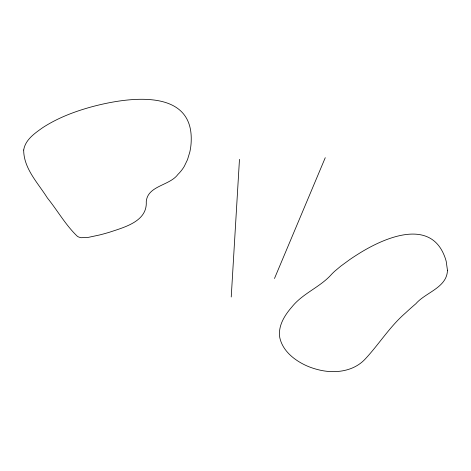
<?xml version="1.0" encoding="UTF-8"?>
<svg xmlns="http://www.w3.org/2000/svg" width="471" height="471" viewBox="0 0 471 471"><rect width="100%" height="100%" fill="white"/><g stroke="black" fill="none" stroke-linecap="round" stroke-linejoin="round"><path stroke-width="0.71" d="M231.232 296.989L239.474 159.339M274.481 278.496L325.261 157.697M447.45 270.248C447.079 287.628 425.566 292.385 415.875 303.73A294.799 252.691 -1.5 0 0 405.49 312.991C389.935 326.409 379.137 344.077 365.249 358.99C353.438 371.754 334.369 373.874 318.255 369.717A63.267 54.23 -1.5 0 1 306.497 365.72C294.611 360.321 282.741 351.083 279.798 337.713C277.778 326.144 284.572 315.323 291.873 306.992C302.794 293.221 320.268 287.204 331.725 274.14A73.664 63.143 -1.5 0 1 334.71 271.237L340.792 266.139L349.806 259.55A217.955 186.828 -1.5 0 1 358.09 254.116C381.863 239.044 427.921 217.732 443.723 254.269A60.117 51.533 -1.5 0 1 446.208 261.387L447.45 270.248M23.691 150.002C23.662 168.565 38.098 183.113 47.388 197.979C57.574 210.561 65.669 225.209 77.432 236.354A9.026 7.736 -1.5 0 0 81.295 237.714L88.477 237.343L99.516 234.982A185.421 158.933 -1.5 0 0 109.69 232.162C124.444 227.21 147.423 221.405 146.257 201.688C147.553 185.574 169.589 185.798 177.885 174.464A45.452 38.963 -1.5 0 0 184.238 166.428L187.505 159.663L189.819 152.021A77.909 66.782 -1.5 0 0 191.238 139.687C192.109 87.023 125.527 97.803 92.381 106.634C74.983 111.35 57.856 117.803 42.684 127.676C34.789 133.275 25.304 139.687 23.691 150.002"/></g></svg>
